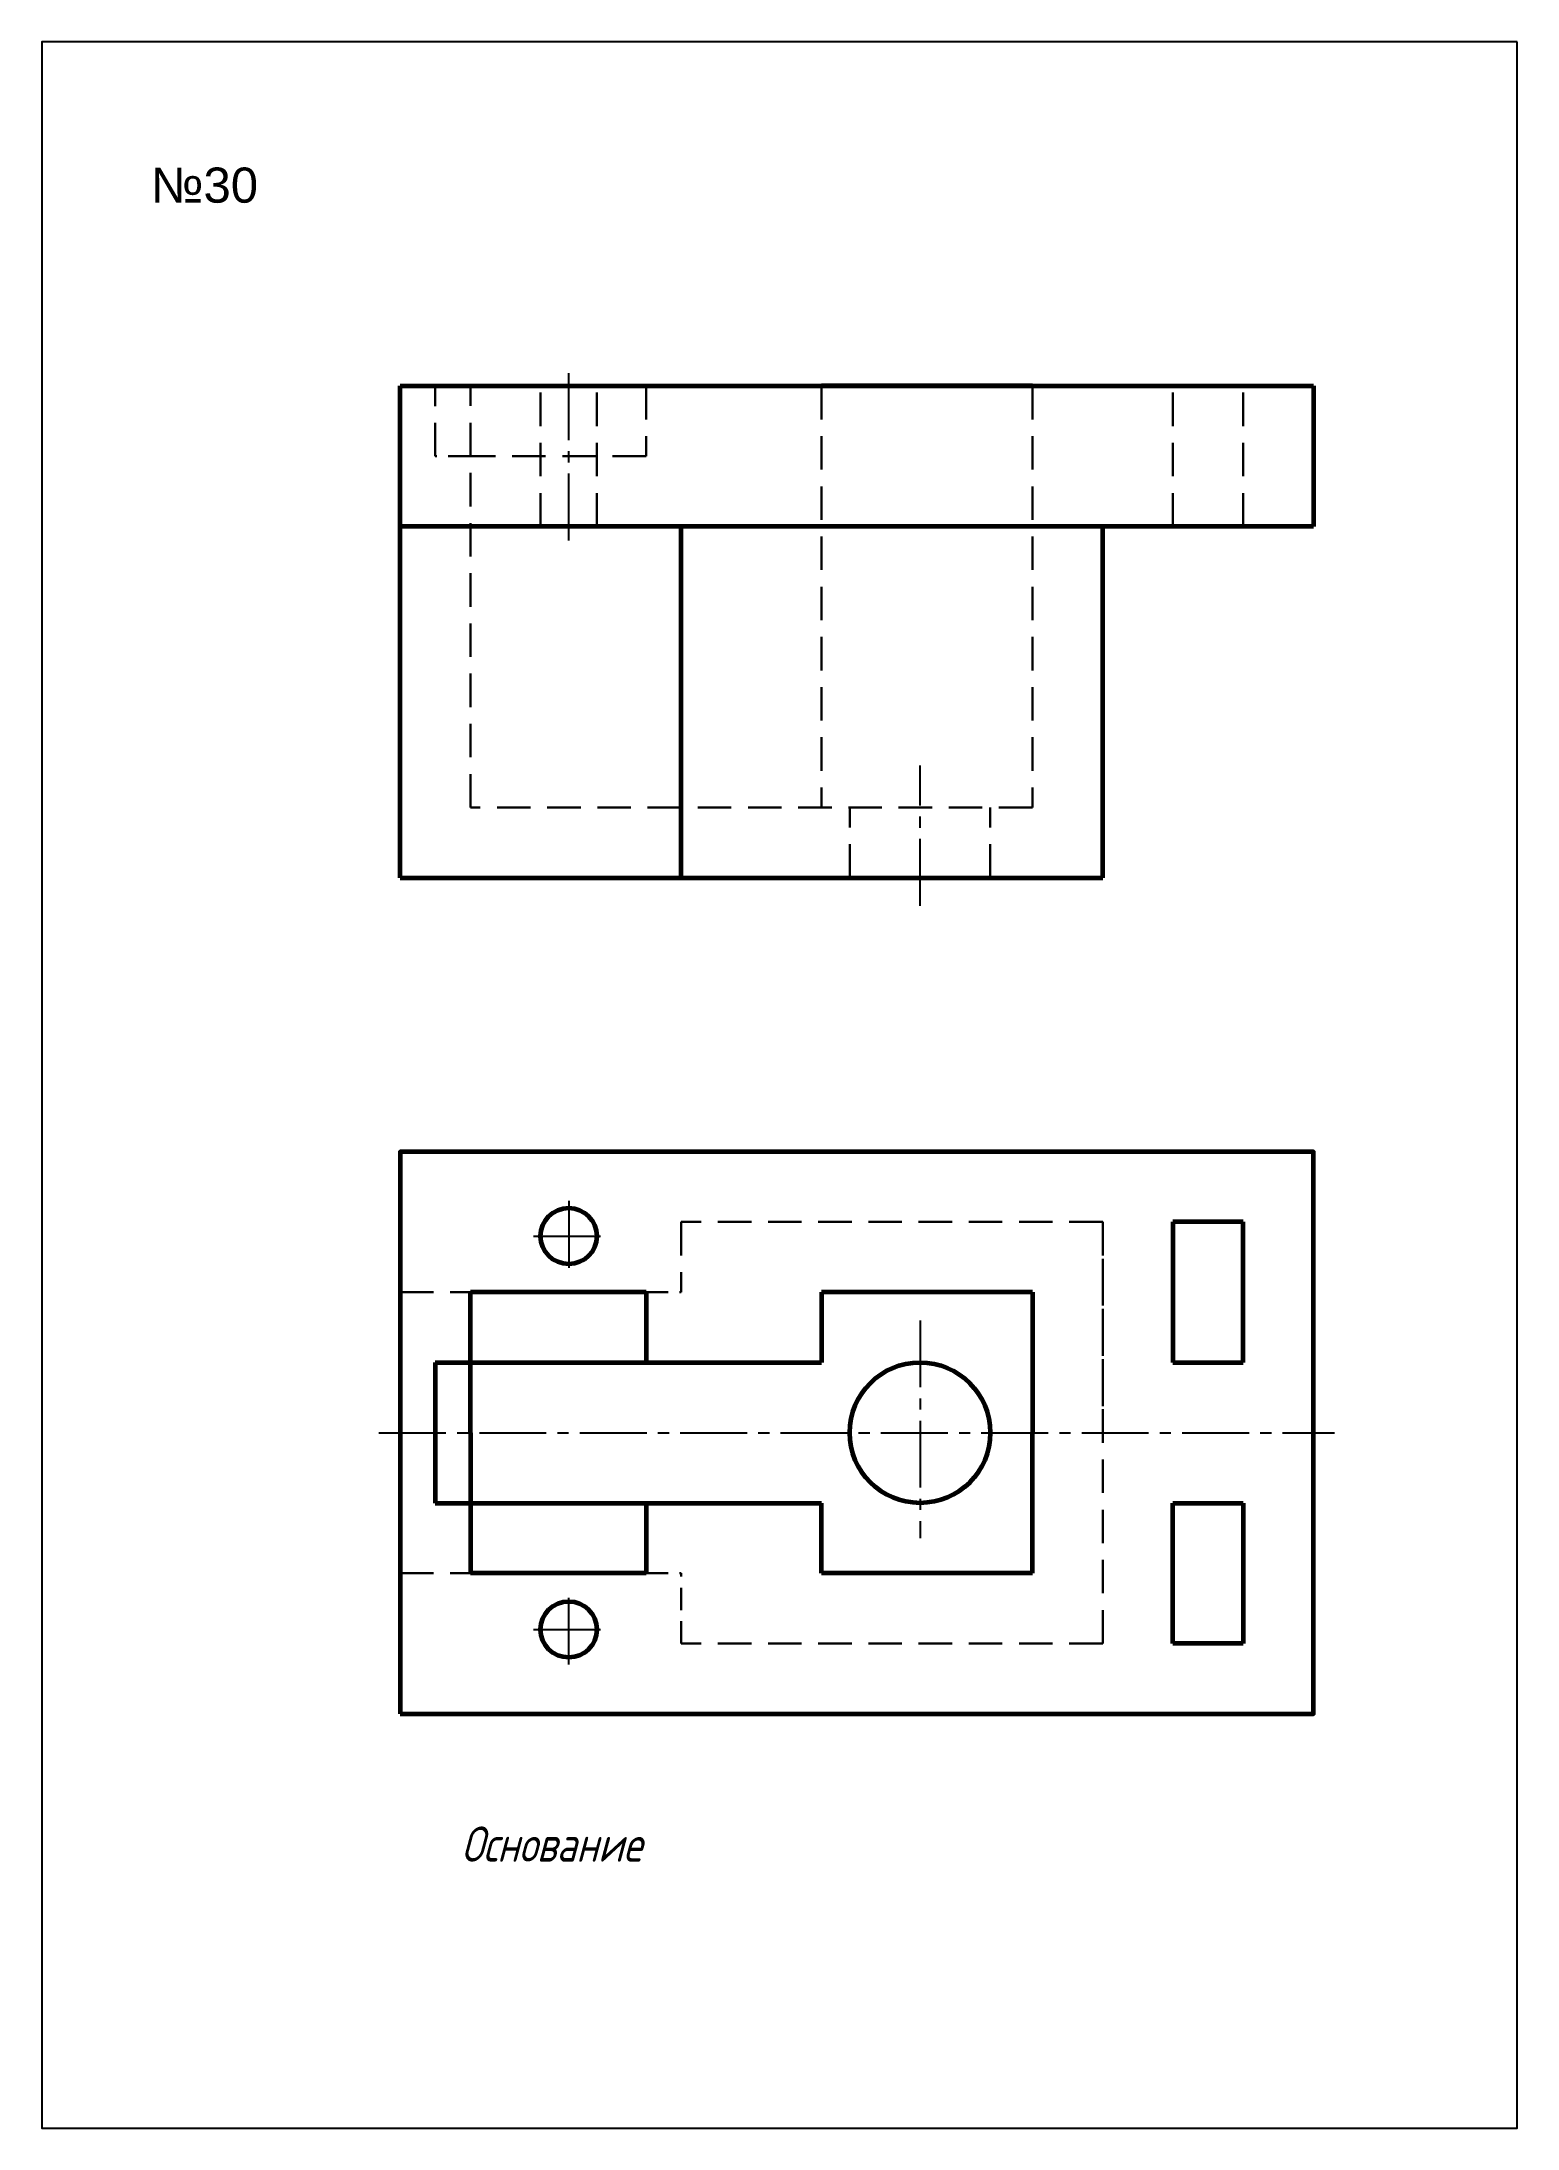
# Model space of a CAD drawing. Header units: millimetres. Extents: x 0 to 210, y 0 to 297.
import ezdxf

# ---------------------------------------------------------------- set-up
doc = ezdxf.new("R2010")
doc.units = ezdxf.units.MM
doc.header["$LTSCALE"] = 0.5
doc.linetypes.add('CENTER2', pattern=[28.575, 19.05, -3.175, 3.175, -3.175])
doc.linetypes.add('DASHED2', pattern=[9.525, 6.35, -3.175])
doc.layers.get('0').update_dxf_attribs({"linetype": 'CONTINUOUS'})
doc.layers.get('Defpoints').update_dxf_attribs({"linetype": 'CONTINUOUS'})
doc.styles.get("Standard").update_dxf_attribs({"font": 'isocpeur.ttf', "width": 0.8, "oblique": 15})
doc.styles.add('АРИАЛ-5(1)', font='ARIAL.TTF', dxfattribs={"height": 5})

msp = doc.modelspace()

# ---------------------------------------------------------------- linework, layer by layer
at = {"linetype": 'CENTER2'}
for p, q in [((75, 226), (75, 250)), ((125, 174), (125, 194)), ((75, 132), (75, 122)), ((70, 127), (80, 127)), ((125, 115), (125, 84)), ((48, 99), (184, 99)), ((75, 66), (75, 76)), ((70, 71), (80, 71))]:
    msp.add_line(p, q, dxfattribs=at)
at = {"color": 7, "lineweight": 60, "ltscale": 0.5}
for p, q in [((51, 178), (51, 248)), ((51, 248), (181, 248)), ((51, 248), (141, 248)), ((141, 248), (111, 248)), ((181, 248), (181, 228)), ((181, 228), (51, 228)), ((91, 178), (91, 228)), ((151, 178), (151, 228)), ((51, 178), (91, 178)), ((91, 178), (151, 178)), ((171, 129), (161, 129)), ((161, 129), (161, 109)), ((171, 109), (171, 129)), ((61, 99), (61, 119)), ((86, 119), (61, 119)), ((86, 119), (86, 109)), ((111, 119), (111, 109)), ((141, 119), (111, 119)), ((141, 119), (141, 99)), ((56, 109), (111, 109)), ((56, 109), (56, 89)), ((161, 109), (171, 109)), ((61, 99), (61, 79)), ((141, 79), (141, 99)), ((56, 89), (111, 89)), ((86, 89), (86, 79)), ((111, 79), (111, 89)), ((161, 69), (161, 89)), ((161, 89), (171, 89)), ((171, 89), (171, 69)), ((86, 79), (61, 79)), ((141, 79), (111, 79)), ((171, 69), (161, 69))]:
    msp.add_line(p, q, dxfattribs=at)
at = {"color": 7, "linetype": 'DASHED2', "lineweight": 30, "ltscale": 1.5}
for p, q in [((56, 238), (56, 248)), ((61, 188), (61, 248)), ((71, 228), (71, 248)), ((79, 228), (79, 248)), ((86, 248), (86, 238)), ((111, 248), (111, 188)), ((141, 248), (141, 188)), ((161, 228), (161, 248)), ((171, 228), (171, 248)), ((86, 238), (61, 238)), ((141, 188), (61, 188)), ((115, 178), (115, 188)), ((135, 178), (135, 188)), ((151, 129), (91, 129)), ((91, 129), (91, 119)), ((151, 129), (151, 99)), ((151, 69), (151, 129)), ((51, 119), (61, 119)), ((51, 79), (61, 79)), ((151, 69), (91, 69))]:
    msp.add_line(p, q, dxfattribs=at)
for p, q in [((61, 248), (86, 248)), ((51, 139), (75, 139)), ((51, 99), (51, 119)), ((51, 59), (61, 59)), ((0, 0), (0, 0))]:
    msp.add_line(p, q)
at = {"color": 7, "linetype": 'DASHED2', "lineweight": 30}
for p, q in [((61, 238), (56, 238)), ((86, 119), (91, 119)), ((86, 79), (91, 79)), ((91, 69), (91, 79))]:
    msp.add_line(p, q, dxfattribs=at)
at = {"color": 7, "lineweight": 60, "ltscale": 0.5}
msp.add_lwpolyline([(51, 59), (181, 59), (181, 139), (51, 139)], close=True, dxfattribs=at)
for centre, radius in [((75, 127), 4), ((125, 99), 10), ((75, 71), 4)]:
    msp.add_circle(centre, radius, dxfattribs=at)
at = {"layer": 'Defpoints'}
msp.add_lwpolyline([(210, 297), (0, 297), (0, 0), (210, 0)], close=True, dxfattribs=at)

# ---------------------------------------------------------------- texts
at = {"color": 7, "linetype": 'Continuous', "lineweight": -3, "style": 'АРИАЛ-5(1)'}
msp.add_text('№30', height=5, dxfattribs=at).set_placement((15.53, 274.09))
at = {"oblique": 15, "width": 0.8}
msp.add_text('Основание', height=5, dxfattribs=at).set_placement((59.69, 37.95))

doc.saveas('drawing.dxf')
